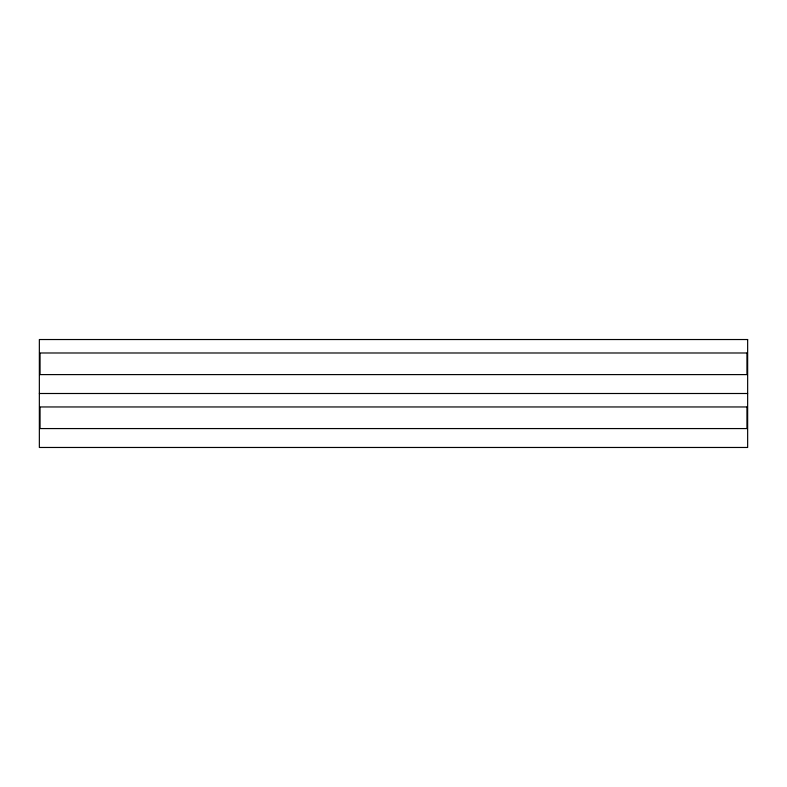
<?xml version="1.0" encoding="UTF-8"?>
<svg xmlns="http://www.w3.org/2000/svg" width="787" height="787" viewBox="0 0 787 787"><rect width="100%" height="100%" fill="white"/><g stroke="black" fill="none" stroke-linecap="round" stroke-linejoin="round"><path stroke-width="1.18" d="M39.35 393.5L747.65 393.5M747.335 352.989L747.335 374.651M747.335 406.958L747.335 428.62M39.665 352.989L39.665 374.651M39.665 406.958L39.665 428.62M747.65 339.531L39.35 339.531L39.35 447.469L747.65 447.469L747.65 339.531M747.197 352.989L39.803 352.989L39.803 374.602L747.197 374.602L747.197 352.989M747.197 406.958L39.803 406.958L39.803 428.571L747.197 428.571L747.197 406.958"/></g></svg>
